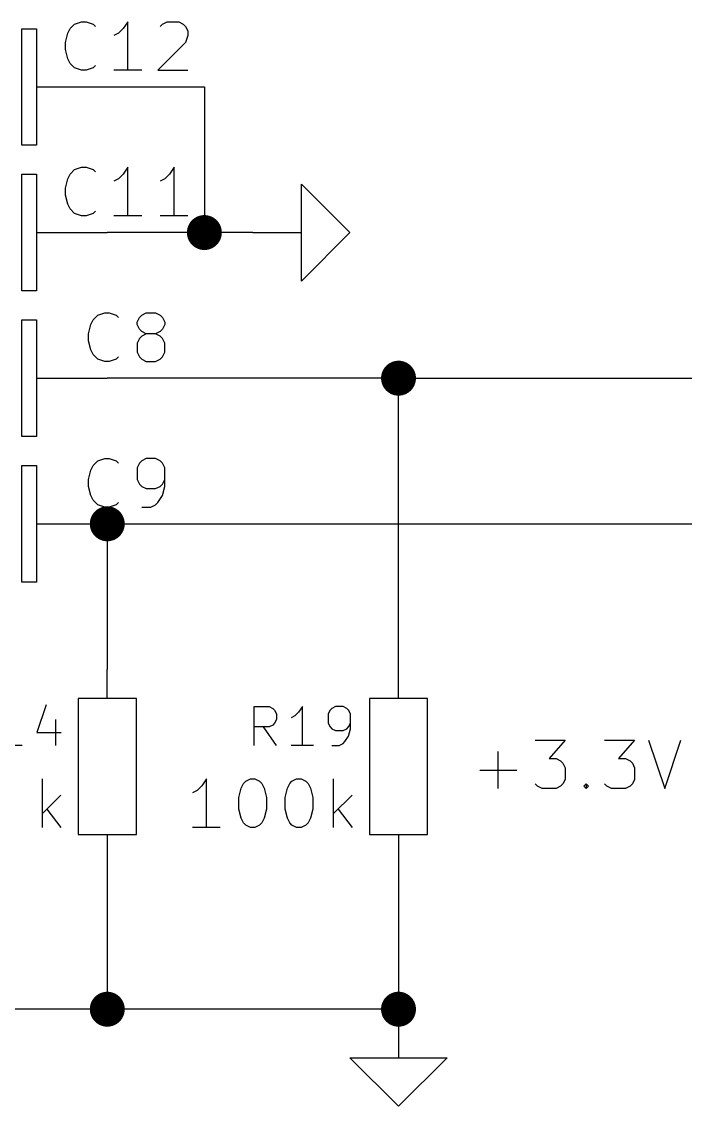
# Model space of a CAD drawing. Header units: inches. Extents: x 0.4 to 16.1, y -11.3 to -0.4.
# Drawn here: x 8.412 to 9.095, y -10 to -8.883 of the extents above; entities that cross this region are included whole.
import ezdxf

# ---------------------------------------------------------------- set-up
doc = ezdxf.new("R2010")
doc.units = ezdxf.units.IN
doc.header["$MEASUREMENT"] = 0
for name, color, linetype in [('GREENSIXTYFIVE', 129, 'CONTINUOUS'), ('LIGHTGREEN', 92, 'CONTINUOUS'), ('RED', 14, 'CONTINUOUS')]:
    doc.layers.add(name, color=color, linetype=linetype)

msp = doc.modelspace()

# ---------------------------------------------------------------- linework, layer by layer
at = {"layer": 'GREENSIXTYFIVE', "linetype": 'CONTINUOUS'}
for p, q in [((8.4593, -8.8947), (8.4617, -8.8899)), ((8.4617, -8.8899), (8.4664, -8.8852)), ((8.4664, -8.8852), (8.4736, -8.8828)), ((8.4736, -8.8828), (8.4783, -8.8828)), ((8.4783, -8.8828), (8.4855, -8.8852)), ((8.4855, -8.8852), (8.4879, -8.8876)), ((8.5164, -8.8899), (8.5117, -8.8947)), ((8.5212, -8.8828), (8.5164, -8.8899)), ((8.5212, -8.9328), (8.5212, -8.8828)), ((8.5545, -8.8876), (8.5569, -8.8852)), ((8.5569, -8.8852), (8.5617, -8.8828)), ((8.5617, -8.8828), (8.5736, -8.8828)), ((8.5736, -8.8828), (8.5783, -8.8852)), ((8.5783, -8.8852), (8.5807, -8.8876)), ((8.5807, -8.8876), (8.5831, -8.8923)), ((8.5831, -8.8923), (8.5831, -8.8971)), ((8.4569, -8.9042), (8.4593, -8.8947)), ((8.5117, -8.8947), (8.5069, -8.8971)), ((8.5831, -8.8971), (8.5807, -8.9042)), ((8.4569, -8.9114), (8.4569, -8.9042)), ((8.4593, -8.9209), (8.4569, -8.9114)), ((8.5807, -8.9042), (8.5521, -8.9328)), ((8.4617, -8.9257), (8.4593, -8.9209)), ((8.4664, -8.9304), (8.4617, -8.9257)), ((8.4736, -8.9328), (8.4664, -8.9304)), ((8.4783, -8.9328), (8.4736, -8.9328)), ((8.4855, -8.9304), (8.4783, -8.9328)), ((8.4879, -8.928), (8.4855, -8.9304)), ((8.5355, -8.9328), (8.5069, -8.9328)), ((8.5521, -8.9328), (8.5831, -8.9328)), ((8.4617, -9.0399), (8.4664, -9.0352)), ((8.4664, -9.0352), (8.4736, -9.0328)), ((8.4736, -9.0328), (8.4783, -9.0328)), ((8.4783, -9.0328), (8.4855, -9.0352)), ((8.4855, -9.0352), (8.4879, -9.0376)), ((8.5212, -9.0328), (8.5164, -9.0399)), ((8.5212, -9.0828), (8.5212, -9.0328)), ((8.5688, -9.0328), (8.564, -9.0399)), ((8.5688, -9.0828), (8.5688, -9.0328)), ((8.4569, -9.0542), (8.4593, -9.0447)), ((8.4593, -9.0447), (8.4617, -9.0399)), ((8.5117, -9.0447), (8.5069, -9.0471)), ((8.5164, -9.0399), (8.5117, -9.0447)), ((8.5593, -9.0447), (8.5545, -9.0471)), ((8.564, -9.0399), (8.5593, -9.0447)), ((8.4569, -9.0614), (8.4569, -9.0542)), ((8.4593, -9.0709), (8.4569, -9.0614)), ((8.4617, -9.0757), (8.4593, -9.0709)), ((8.4664, -9.0804), (8.4617, -9.0757)), ((8.4736, -9.0828), (8.4664, -9.0804)), ((8.4783, -9.0828), (8.4736, -9.0828)), ((8.4855, -9.0804), (8.4783, -9.0828)), ((8.4879, -9.078), (8.4855, -9.0804)), ((8.5355, -9.0828), (8.5069, -9.0828)), ((8.5831, -9.0828), (8.5545, -9.0828)), ((8.4902, -9.1852), (8.4974, -9.1828)), ((8.4974, -9.1828), (8.5021, -9.1828)), ((8.5021, -9.1828), (8.5093, -9.1852)), ((8.5355, -9.1852), (8.5402, -9.1828)), ((8.5402, -9.1828), (8.5498, -9.1828)), ((8.5498, -9.1828), (8.5545, -9.1852)), ((8.4831, -9.1947), (8.4855, -9.1899)), ((8.4855, -9.1899), (8.4902, -9.1852)), ((8.5093, -9.1852), (8.5117, -9.1876)), ((8.5307, -9.1923), (8.5331, -9.1876)), ((8.5307, -9.1947), (8.5307, -9.1923)), ((8.5331, -9.1876), (8.5355, -9.1852)), ((8.5545, -9.1852), (8.5569, -9.1876)), ((8.5569, -9.1876), (8.5593, -9.1923)), ((8.5593, -9.1923), (8.5593, -9.1947)), ((8.4807, -9.2042), (8.4831, -9.1947)), ((8.4807, -9.2114), (8.4807, -9.2042)), ((8.5331, -9.1995), (8.5307, -9.1947)), ((8.5355, -9.2018), (8.5331, -9.1995)), ((8.5402, -9.2042), (8.5355, -9.2018)), ((8.5402, -9.2042), (8.5355, -9.2066)), ((8.5498, -9.2042), (8.5402, -9.2042)), ((8.5545, -9.2018), (8.5498, -9.2042)), ((8.5545, -9.2066), (8.5498, -9.2042)), ((8.5569, -9.1995), (8.5545, -9.2018)), ((8.5593, -9.1947), (8.5569, -9.1995)), ((8.4831, -9.2209), (8.4807, -9.2114)), ((8.5331, -9.209), (8.5307, -9.2138)), ((8.5307, -9.2138), (8.5307, -9.2233)), ((8.5355, -9.2066), (8.5331, -9.209)), ((8.5569, -9.209), (8.5545, -9.2066)), ((8.5593, -9.2138), (8.5569, -9.209)), ((8.5593, -9.2233), (8.5593, -9.2138)), ((8.4855, -9.2257), (8.4831, -9.2209)), ((8.4902, -9.2304), (8.4855, -9.2257)), ((8.5117, -9.228), (8.5093, -9.2304)), ((8.5307, -9.2233), (8.5331, -9.228)), ((8.5331, -9.228), (8.5355, -9.2304)), ((8.5545, -9.2304), (8.5569, -9.228)), ((8.5569, -9.228), (8.5593, -9.2233)), ((8.4974, -9.2328), (8.4902, -9.2304)), ((8.5021, -9.2328), (8.4974, -9.2328)), ((8.5093, -9.2304), (8.5021, -9.2328)), ((8.5355, -9.2304), (8.5402, -9.2328)), ((8.5402, -9.2328), (8.5498, -9.2328)), ((8.5498, -9.2328), (8.5545, -9.2304)), ((8.4855, -9.3399), (8.4902, -9.3352)), ((8.4902, -9.3352), (8.4974, -9.3328)), ((8.4974, -9.3328), (8.5021, -9.3328)), ((8.5021, -9.3328), (8.5093, -9.3352)), ((8.5093, -9.3352), (8.5117, -9.3376)), ((8.5331, -9.3376), (8.5307, -9.3423)), ((8.5355, -9.3352), (8.5331, -9.3376)), ((8.5402, -9.3328), (8.5355, -9.3352)), ((8.5498, -9.3328), (8.5402, -9.3328)), ((8.5545, -9.3352), (8.5498, -9.3328)), ((8.5569, -9.3376), (8.5545, -9.3352)), ((8.5593, -9.3423), (8.5569, -9.3376)), ((8.4807, -9.3542), (8.4831, -9.3447)), ((8.4831, -9.3447), (8.4855, -9.3399)), ((8.5307, -9.3423), (8.5307, -9.3542)), ((8.5593, -9.3614), (8.5593, -9.3423)), ((8.4807, -9.3614), (8.4807, -9.3542)), ((8.4831, -9.3709), (8.4807, -9.3614)), ((8.5307, -9.3542), (8.5331, -9.359)), ((8.5331, -9.359), (8.5355, -9.3614)), ((8.5355, -9.3614), (8.5402, -9.3638)), ((8.5498, -9.3638), (8.5545, -9.3614)), ((8.5545, -9.3614), (8.5569, -9.359)), ((8.5569, -9.359), (8.5593, -9.3542)), ((8.5569, -9.3709), (8.5593, -9.3614)), ((8.4855, -9.3757), (8.4831, -9.3709)), ((8.5402, -9.3638), (8.5498, -9.3638)), ((8.5521, -9.378), (8.5569, -9.3709)), ((8.4902, -9.3804), (8.4855, -9.3757)), ((8.4974, -9.3828), (8.4902, -9.3804)), ((8.5021, -9.3828), (8.4974, -9.3828)), ((8.5093, -9.3804), (8.5021, -9.3828)), ((8.5117, -9.378), (8.5093, -9.3804)), ((8.5355, -9.3828), (8.545, -9.3828)), ((8.545, -9.3828), (8.5498, -9.3804)), ((8.5498, -9.3804), (8.5521, -9.378)), ((8.4371, -9.5863), (8.4276, -9.6149)), ((8.6514, -9.6282), (8.6514, -9.5882)), ((8.6514, -9.5882), (8.6667, -9.5882)), ((8.6667, -9.5882), (8.6705, -9.5901)), ((8.6705, -9.5901), (8.6724, -9.5921)), ((8.6724, -9.5921), (8.6743, -9.5959)), ((8.6743, -9.5959), (8.6743, -9.6016)), ((8.6971, -9.594), (8.6933, -9.5978)), ((8.701, -9.5882), (8.6971, -9.594)), ((8.701, -9.6282), (8.701, -9.5882)), ((8.7295, -9.5921), (8.7276, -9.5959)), ((8.7276, -9.5959), (8.7276, -9.6054)), ((8.7314, -9.5901), (8.7295, -9.5921)), ((8.7352, -9.5882), (8.7314, -9.5901)), ((8.7429, -9.5882), (8.7352, -9.5882)), ((8.7467, -9.5901), (8.7429, -9.5882)), ((8.7486, -9.5921), (8.7467, -9.5901)), ((8.7505, -9.5959), (8.7486, -9.5921)), ((8.7505, -9.6111), (8.7505, -9.5959)), ((8.4467, -9.6016), (8.4467, -9.6282)), ((8.6705, -9.6073), (8.6667, -9.6092)), ((8.6724, -9.6054), (8.6705, -9.6073)), ((8.6743, -9.6016), (8.6724, -9.6054)), ((8.6933, -9.5978), (8.6895, -9.5997)), ((8.7276, -9.6054), (8.7295, -9.6092)), ((8.7486, -9.6092), (8.7505, -9.6054)), ((8.4276, -9.6149), (8.4524, -9.6149)), ((8.6667, -9.6092), (8.6514, -9.6092)), ((8.6743, -9.6282), (8.661, -9.6092)), ((8.7295, -9.6092), (8.7314, -9.6111)), ((8.7314, -9.6111), (8.7352, -9.613)), ((8.7352, -9.613), (8.7429, -9.613)), ((8.7429, -9.613), (8.7467, -9.6111)), ((8.7448, -9.6244), (8.7486, -9.6187)), ((8.7467, -9.6111), (8.7486, -9.6092)), ((8.7486, -9.6187), (8.7505, -9.6111)), ((8.4124, -9.6282), (8.3895, -9.6282)), ((8.7124, -9.6282), (8.6895, -9.6282)), ((8.7314, -9.6282), (8.739, -9.6282)), ((8.739, -9.6282), (8.7429, -9.6263)), ((8.7429, -9.6263), (8.7448, -9.6244)), ((8.9409, -9.6228), (8.9718, -9.6228)), ((8.9409, -9.6228), (8.9718, -9.6228)), ((8.9718, -9.6228), (8.9551, -9.6418)), ((8.9718, -9.6228), (8.9551, -9.6418)), ((9.0123, -9.6228), (9.0432, -9.6228)), ((9.0123, -9.6228), (9.0432, -9.6228)), ((9.0432, -9.6228), (9.0266, -9.6418)), ((9.0432, -9.6228), (9.0266, -9.6418)), ((9.0575, -9.6228), (9.0742, -9.6728)), ((9.0575, -9.6228), (9.0742, -9.6728)), ((9.0742, -9.6728), (9.0909, -9.6228)), ((9.0742, -9.6728), (9.0909, -9.6228)), ((8.9028, -9.6728), (8.9028, -9.6347)), ((8.9028, -9.6728), (8.9028, -9.6347)), ((8.9551, -9.6418), (8.9623, -9.6418)), ((8.9551, -9.6418), (8.9623, -9.6418)), ((8.9623, -9.6418), (8.967, -9.6442)), ((8.9623, -9.6418), (8.967, -9.6442)), ((8.967, -9.6442), (8.9694, -9.6466)), ((8.967, -9.6442), (8.9694, -9.6466)), ((8.9694, -9.6466), (8.9718, -9.6514)), ((8.9694, -9.6466), (8.9718, -9.6514)), ((8.9718, -9.6514), (8.9718, -9.6633)), ((8.9718, -9.6514), (8.9718, -9.6633)), ((9.0266, -9.6418), (9.0337, -9.6418)), ((9.0266, -9.6418), (9.0337, -9.6418)), ((9.0337, -9.6418), (9.0385, -9.6442)), ((9.0337, -9.6418), (9.0385, -9.6442)), ((9.0385, -9.6442), (9.0409, -9.6466)), ((9.0385, -9.6442), (9.0409, -9.6466)), ((9.0409, -9.6466), (9.0432, -9.6514)), ((9.0409, -9.6466), (9.0432, -9.6514)), ((9.0432, -9.6514), (9.0432, -9.6633)), ((9.0432, -9.6514), (9.0432, -9.6633)), ((8.4331, -9.7128), (8.4331, -9.6628)), ((8.6021, -9.6628), (8.5974, -9.6699)), ((8.6021, -9.7128), (8.6021, -9.6628)), ((8.6426, -9.6652), (8.6474, -9.6628)), ((8.6474, -9.6628), (8.6521, -9.6628)), ((8.6521, -9.6628), (8.6569, -9.6652)), ((8.6902, -9.6652), (8.695, -9.6628)), ((8.695, -9.6628), (8.6998, -9.6628)), ((8.6998, -9.6628), (8.7045, -9.6652)), ((8.7331, -9.7128), (8.7331, -9.6628)), ((8.8837, -9.6538), (8.9218, -9.6538)), ((8.8837, -9.6538), (8.9218, -9.6538)), ((8.9718, -9.6633), (8.9694, -9.668)), ((8.9718, -9.6633), (8.9694, -9.668)), ((9.0432, -9.6633), (9.0409, -9.668)), ((9.0432, -9.6633), (9.0409, -9.668)), ((8.5926, -9.6747), (8.5879, -9.6771)), ((8.5974, -9.6699), (8.5926, -9.6747)), ((8.6355, -9.6819), (8.6379, -9.6723)), ((8.6379, -9.6723), (8.6402, -9.6676)), ((8.6402, -9.6676), (8.6426, -9.6652)), ((8.6569, -9.6652), (8.6593, -9.6676)), ((8.6593, -9.6676), (8.6617, -9.6723)), ((8.6617, -9.6723), (8.664, -9.6819)), ((8.6831, -9.6819), (8.6855, -9.6723)), ((8.6855, -9.6723), (8.6879, -9.6676)), ((8.6879, -9.6676), (8.6902, -9.6652)), ((8.7045, -9.6652), (8.7069, -9.6676)), ((8.7069, -9.6676), (8.7093, -9.6723)), ((8.7093, -9.6723), (8.7117, -9.6819)), ((8.9432, -9.6704), (8.9409, -9.668)), ((8.9432, -9.6704), (8.9409, -9.668)), ((8.948, -9.6728), (8.9432, -9.6704)), ((8.948, -9.6728), (8.9432, -9.6704)), ((8.9623, -9.6728), (8.948, -9.6728)), ((8.9623, -9.6728), (8.948, -9.6728)), ((8.967, -9.6704), (8.9623, -9.6728)), ((8.967, -9.6704), (8.9623, -9.6728)), ((8.9694, -9.668), (8.967, -9.6704)), ((8.9694, -9.668), (8.967, -9.6704)), ((8.9909, -9.6704), (8.9932, -9.668)), ((8.9909, -9.6704), (8.9932, -9.668)), ((8.9932, -9.6728), (8.9909, -9.6704)), ((8.9932, -9.6728), (8.9909, -9.6704)), ((8.9932, -9.668), (8.9956, -9.6704)), ((8.9932, -9.668), (8.9932, -9.6728)), ((8.9932, -9.668), (8.9956, -9.6704)), ((8.9932, -9.668), (8.9932, -9.6728)), ((8.9956, -9.6704), (8.9932, -9.6728)), ((8.9956, -9.6704), (8.9932, -9.6728)), ((9.0147, -9.6704), (9.0123, -9.668)), ((9.0147, -9.6704), (9.0123, -9.668)), ((9.0194, -9.6728), (9.0147, -9.6704)), ((9.0194, -9.6728), (9.0147, -9.6704)), ((9.0337, -9.6728), (9.0194, -9.6728)), ((9.0337, -9.6728), (9.0194, -9.6728)), ((9.0385, -9.6704), (9.0337, -9.6728)), ((9.0385, -9.6704), (9.0337, -9.6728)), ((9.0409, -9.668), (9.0385, -9.6704)), ((9.0409, -9.668), (9.0385, -9.6704)), ((8.4521, -9.6795), (8.4331, -9.6985)), ((8.6355, -9.6938), (8.6355, -9.6819)), ((8.664, -9.6819), (8.664, -9.6938)), ((8.6831, -9.6938), (8.6831, -9.6819)), ((8.7117, -9.6819), (8.7117, -9.6938)), ((8.7521, -9.6795), (8.7331, -9.6985)), ((8.4379, -9.6938), (8.4521, -9.7128)), ((8.6379, -9.7033), (8.6355, -9.6938)), ((8.664, -9.6938), (8.6617, -9.7033)), ((8.6855, -9.7033), (8.6831, -9.6938)), ((8.7117, -9.6938), (8.7093, -9.7033)), ((8.7379, -9.6938), (8.7521, -9.7128)), ((8.6402, -9.708), (8.6379, -9.7033)), ((8.6426, -9.7104), (8.6402, -9.708)), ((8.6593, -9.708), (8.6569, -9.7104)), ((8.6617, -9.7033), (8.6593, -9.708)), ((8.6879, -9.708), (8.6855, -9.7033)), ((8.6902, -9.7104), (8.6879, -9.708)), ((8.7069, -9.708), (8.7045, -9.7104)), ((8.7093, -9.7033), (8.7069, -9.708)), ((8.6164, -9.7128), (8.5879, -9.7128)), ((8.6474, -9.7128), (8.6426, -9.7104)), ((8.6521, -9.7128), (8.6474, -9.7128)), ((8.6569, -9.7104), (8.6521, -9.7128)), ((8.695, -9.7128), (8.6902, -9.7104)), ((8.6998, -9.7128), (8.695, -9.7128)), ((8.7045, -9.7104), (8.6998, -9.7128))]:
    msp.add_line(p, q, dxfattribs=at)
at = {"layer": 'LIGHTGREEN', "linetype": 'CONTINUOUS'}
for p, q in [((8.5, -8.95), (8.6, -8.95)), ((8.6, -8.95), (8.6, -9.1)), ((8.6, -9.1), (8.5, -9.1)), ((8.65, -9.1), (8.6, -9.1)), ((8.8, -9.25), (8.5, -9.25)), ((8.8, -9.55), (8.8, -9.25)), ((8.8, -9.25), (9.2, -9.25)), ((8.5, -9.4), (8.5, -9.55)), ((8.5, -9.4), (9.2, -9.4)), ((8.5, -9.75), (8.5, -9.9)), ((8.8, -9.75), (8.8, -9.9)), ((8.5, -9.9), (7.85, -9.9)), ((8.8, -9.9), (8.5, -9.9))]:
    msp.add_line(p, q, dxfattribs=at)
at = {"layer": 'LIGHTGREEN', "const_width": 0.018}
for points in [[(8.591, -9.1, 1), (8.609, -9.1, 1)], [(8.791, -9.25, 1), (8.809, -9.25, 1)], [(8.491, -9.4, 1), (8.509, -9.4, 1)], [(8.491, -9.9, 1), (8.509, -9.9, 1)], [(8.791, -9.9, 1), (8.809, -9.9, 1)]]:
    msp.add_lwpolyline(points, format="xyb", close=True, dxfattribs=at)
at = {"layer": 'RED', "linetype": 'CONTINUOUS'}
for p, q in [((8.412, -9.01), (8.412, -8.89)), ((8.412, -8.89), (8.427, -8.89)), ((8.427, -8.89), (8.427, -9.01)), ((8.427, -8.95), (8.5, -8.95)), ((8.427, -9.01), (8.412, -9.01)), ((8.412, -9.16), (8.412, -9.04)), ((8.412, -9.04), (8.427, -9.04)), ((8.427, -9.04), (8.427, -9.16)), ((8.7, -9.1), (8.7, -9.05)), ((8.7, -9.05), (8.75, -9.1)), ((8.427, -9.1), (8.5, -9.1)), ((8.65, -9.1), (8.7, -9.1)), ((8.75, -9.1), (8.7, -9.15)), ((8.7, -9.15), (8.7, -9.1)), ((8.427, -9.16), (8.412, -9.16)), ((8.412, -9.31), (8.412, -9.19)), ((8.412, -9.19), (8.427, -9.19)), ((8.427, -9.19), (8.427, -9.31)), ((8.427, -9.25), (8.5, -9.25)), ((8.427, -9.31), (8.412, -9.31)), ((8.412, -9.46), (8.412, -9.34)), ((8.412, -9.34), (8.427, -9.34)), ((8.427, -9.34), (8.427, -9.46)), ((8.427, -9.4), (8.5, -9.4)), ((8.427, -9.46), (8.412, -9.46)), ((8.5, -9.58), (8.5, -9.55)), ((8.8, -9.58), (8.8, -9.55)), ((8.47, -9.58), (8.47, -9.72)), ((8.53, -9.58), (8.47, -9.58)), ((8.53, -9.72), (8.53, -9.58)), ((8.77, -9.58), (8.77, -9.72)), ((8.83, -9.58), (8.77, -9.58)), ((8.83, -9.72), (8.83, -9.58)), ((8.47, -9.72), (8.53, -9.72)), ((8.5, -9.72), (8.5, -9.75)), ((8.77, -9.72), (8.83, -9.72)), ((8.8, -9.72), (8.8, -9.75)), ((8.8, -9.9), (8.8, -9.95)), ((8.8, -10), (8.75, -9.95)), ((8.75, -9.95), (8.8, -9.95)), ((8.8, -9.95), (8.85, -9.95)), ((8.85, -9.95), (8.8, -10))]:
    msp.add_line(p, q, dxfattribs=at)

doc.saveas('drawing.dxf')
